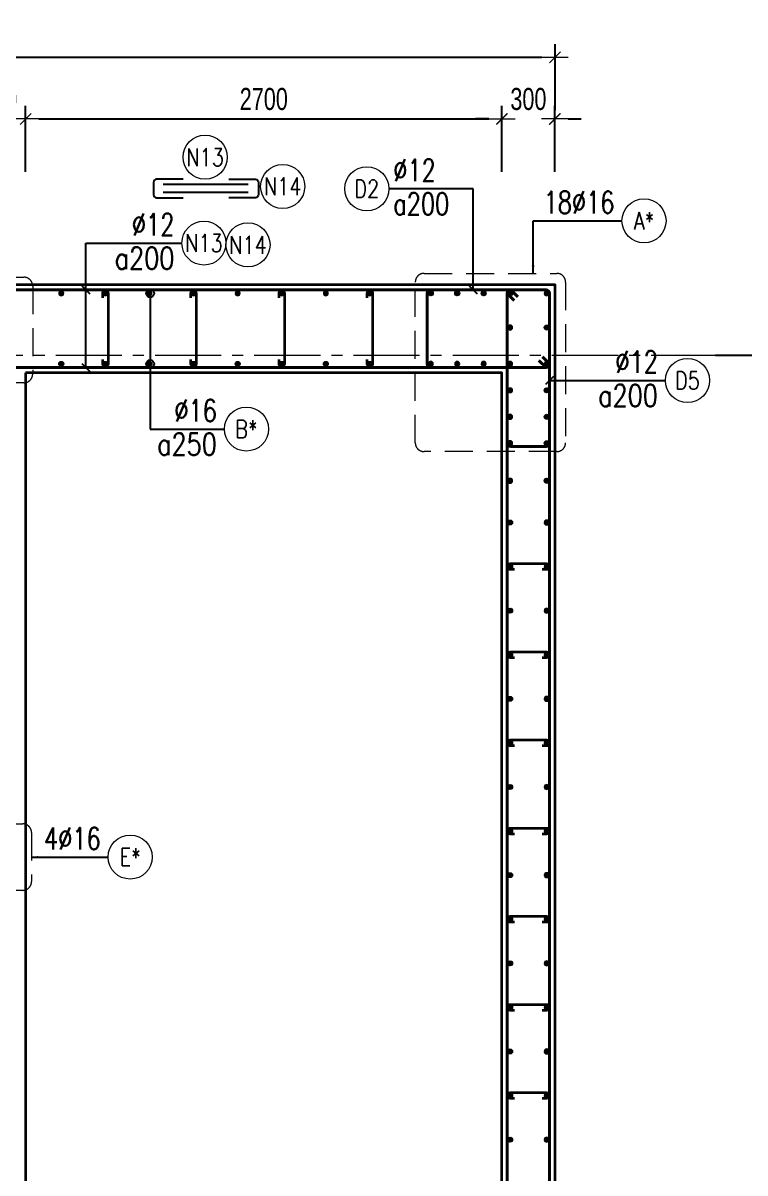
# Model space of a CAD drawing. Header units: millimetres. Extents: x 931337 to 1117500, y 19732 to 157199.
# Drawn here: x 1004004 to 1008097, y 143423 to 149946 of the extents above; entities that cross this region are included whole.
import ezdxf
from ezdxf.enums import TextEntityAlignment as Align

# ---------------------------------------------------------------- set-up
doc = ezdxf.new("R2010")
doc.units = ezdxf.units.MM
doc.header["$MEASUREMENT"] = 0
for name, pattern in [('HIDDEN', [9.525, 6.35, -3.175]), ('HIDDEN2', [4.7625, 3.175, -1.5875]), ('OF_Grid_1$0$CENTER2', [1.125, 0.75, -0.125, 0.125, -0.125])]:
    doc.linetypes.add(name, pattern=pattern)
doc.layers.get('0').update_dxf_attribs({"lineweight": 20})
doc.layers.get('Defpoints').update_dxf_attribs({"color": 151, "lineweight": 9})
doc.layers.add('Hidden', color=9, linetype='HIDDEN')
doc.layers.add('Ligature', color=1, linetype='Continuous')
for name, color, linetype, lineweight in [('KC-LEADER', 153, 'Continuous', 18), ('KC-THEP', 6, 'Continuous', 40), ('NDC_S_DIM', 1, 'Continuous', 15), ('NDC_S_HIDDEN', 8, 'HIDDEN2', 13), ('NDC_S_LEADER', 1, 'Continuous', 15), ('NDC_S_REBAR', 4, 'Continuous', 35), ('NDC_S_STIRRUP', 4, 'Continuous', 40), ('NDC_S_VN TEXT', 7, 'Continuous', 20), ('NDC_S_WALL', 6, 'Continuous', 35), ('OF_Grid_1$0$NDC_S_AXIS', 5, 'OF_Grid_1$0$CENTER2', 13)]:
    doc.layers.add(name, color=color, linetype=linetype, lineweight=lineweight)
doc.styles.add('NDC_DIM', font='', dxfattribs={"width": 0.75})
doc.styles.add('NDC_EN TXT', font='romans.shx', dxfattribs={"width": 0.8})
doc.styles.get('NDC_DIM').set_extended_font_data('Dotum')
doc.dimstyles.new('NDC_dim_25', dxfattribs={"dimscale": 25, "dimtxt": 2.5, "dimasz": 1.5, "dimexe": 1.5, "dimexo": 2.5, "dimgap": 1, "dimtad": 1, "dimdec": 0, "dimzin": 0, "dimdsep": 46, "dimtxsty": 'NDC_DIM', "dimblk": 'DIMMARK', "dimcen": 0.09, "dimdle": 1.2, "dimclrd": 1, "dimclre": 1, "dimclrt": 3, "dimadec": 0, "dimazin": 0, "dimtfac": 1, "dimtdec": 0, "dimtix": 1, "dimtofl": 0, "dimtmove": 0, "dimatfit": 3, "dimfxl": 6, "dimfxlon": 1, "dimtolj": 1, "dimtzin": 0, "dimarcsym": 0})
doc.dimstyles.new('NDC_dim_30', dxfattribs={"dimscale": 30, "dimtxt": 2.5, "dimasz": 1.5, "dimexe": 1.5, "dimexo": 2.5, "dimgap": 1, "dimtad": 1, "dimdec": 0, "dimzin": 0, "dimdsep": 46, "dimtxsty": 'NDC_DIM', "dimblk": 'DIMMARK', "dimcen": 0.09, "dimdle": 1.2, "dimclrd": 1, "dimclre": 1, "dimclrt": 3, "dimadec": 0, "dimazin": 0, "dimtfac": 1, "dimtdec": 0, "dimtix": 1, "dimtofl": 0, "dimtmove": 0, "dimatfit": 3, "dimfxl": 6, "dimfxlon": 1, "dimtolj": 1, "dimtzin": 0, "dimarcsym": 0})
doc.dimstyles.new('NDC_dim_50', dxfattribs={"dimscale": 50, "dimtxt": 2.5, "dimasz": 1.5, "dimexe": 1.5, "dimexo": 2.5, "dimgap": 1, "dimtad": 1, "dimdec": 0, "dimzin": 0, "dimdsep": 46, "dimtxsty": 'NDC_DIM', "dimblk": 'DIMMARK', "dimcen": 0.09, "dimdle": 1.2, "dimclrd": 1, "dimclre": 1, "dimclrt": 3, "dimadec": 0, "dimazin": 0, "dimtfac": 1, "dimtdec": 0, "dimtix": 1, "dimtofl": 0, "dimtmove": 0, "dimatfit": 3, "dimfxl": 6, "dimfxlon": 1, "dimtolj": 1, "dimtzin": 0, "dimarcsym": 0})

# ---------------------------------------------------------------- blocks, each defined once
blk = doc.blocks.new('DIMMARK')
at = {"layer": 'NDC_S_DIM', "color": 1}
blk.add_line((-1.5, 0), (1, 0), dxfattribs=at)
at = {"layer": 'NDC_S_DIM', "color": 2, "const_width": 0.1}
blk.add_lwpolyline([(-0.424, -0.424), (0.424, 0.424)], dxfattribs=at)
blk = doc.blocks.new('*U9')
blk.add_circle((2.5, 0), 2.5)
at = {"layer": 'NDC_S_VN TEXT', "color": 3, "style": 'NDC_EN TXT', "width": 0.75}
blk.add_attdef('DK2', text='', height=2.5, dxfattribs=at).set_placement((-0.85, 0.85), align=Align.RIGHT)
at = {"layer": 'NDC_S_VN TEXT', "color": 7, "style": 'NDC_EN TXT', "width": 0.8}
blk.add_attdef('SH3', text='', height=2, dxfattribs=at).set_placement((2.5, 0), align=Align.MIDDLE)
blk = doc.blocks.new('THEP')
at = {"layer": 'KC-LEADER', "color": 6}
blk.add_circle((0, 0), 14, dxfattribs=at)
at = {"layer": 'KC-THEP'}
for p, q in [((-14, 0), (14, 0)), ((9.9, 9.9), (-9.9, -9.9)), ((-9.9, 9.9), (9.9, -9.9)), ((0, 14), (0, -14))]:
    blk.add_line(p, q, dxfattribs=at)
blk = doc.blocks.new('*U10')
blk.add_circle((2.5, 0), 2.5)
at = {"layer": 'NDC_S_VN TEXT', "color": 3, "style": 'NDC_EN TXT'}
for tag, width, p in [('DK2', 0.75, (-0.85, 0.85)), ('KC2', 0.8, (-0.85, -2.97))]:
    blk.add_attdef(tag, text='', height=2.5, dxfattribs=dict(at, width=width)).set_placement(p, align=Align.RIGHT)
at = {"layer": 'NDC_S_VN TEXT', "color": 7, "style": 'NDC_EN TXT', "width": 0.8}
blk.add_attdef('SH3', text='', height=2, dxfattribs=at).set_placement((2.5, 0), align=Align.MIDDLE)
blk = doc.blocks.new('*U154')
at = {"layer": 'KC-THEP', "xscale": -1, "rotation": 170.331435563619}
blk.add_blockref('THEP', (0, 200), dxfattribs=at)
at = {"layer": 'KC-THEP', "rotation": 9.668564436380946}
blk.add_blockref('THEP', (0, -200), dxfattribs=at)
blk = doc.blocks.new('*U153')
at = {"layer": 'NDC_S_HIDDEN', "color": 0, "linetype": 'ByBlock', "lineweight": -2, "transparency": 16777216}
for p in [(0, 0), (250, 0), (500, 0), (750, 0), (1000, 0), (1250, 0), (1500, 0), (1750, 0)]:
    blk.add_blockref('*U154', p, dxfattribs=at)
blk = doc.blocks.new('*U167')
at = {"layer": 'NDC_S_REBAR'}
blk.add_lwpolyline([(-15, 175), (-15, 200, -1), (15, 200), (15, -200, -1), (-15, -200), (-15, -175)], format="xyb", dxfattribs=at)
blk = doc.blocks.new('*U155')
at = {"layer": 'NDC_S_HIDDEN', "color": 0, "linetype": 'ByBlock', "lineweight": -2, "transparency": 16777216}
for p in [(0, 0), (500, 0), (1000, 0), (1500, 0)]:
    blk.add_blockref('*U167', p, dxfattribs=at)
blk = doc.blocks.new('*U11')
blk.add_circle((-2.5, 0), 2.5)
at = {"layer": 'NDC_S_VN TEXT', "color": 3, "style": 'NDC_EN TXT', "width": 0.75}
for tag, p in [('DK1', (0.5, 0.85)), ('KC1', (0.5, -2.97))]:
    blk.add_attdef(tag, p, '', height=2.5, dxfattribs=at)
at = {"layer": 'NDC_S_VN TEXT', "color": 7, "style": 'NDC_EN TXT', "width": 0.8}
blk.add_attdef('SH2', text='', height=2, dxfattribs=at).set_placement((-2.5, 0), align=Align.MIDDLE)
blk = doc.blocks.new('A$C7BC65A55')
at = {"layer": 'Ligature'}
for p, q in [((-15.2, 372, 0), (-15.2, 38.5, 0)), ((15.2, 372, 0), (15.2, 38.5, 0))]:
    blk.add_line(p, q, dxfattribs=at)
for points in [[(-36.2, 296.5), (-36.2, 400.9, -0.414214), (-24, 413.1), (24, 413.1, -0.414214), (36.2, 400.9), (36.2, 296.5)], [(-36.2, 116.5), (-36.2, 12.2, 0.414214), (-24, 0), (24, 0, 0.414214), (36.2, 12.2), (36.2, 116.5)]]:
    blk.add_lwpolyline(points, format="xyb", dxfattribs=at)
blk = doc.blocks.new('*D173')
at = {"layer": 'Defpoints', "color": 0, "ltscale": 200, "transparency": 16777216}
for p in [(1004019.4, 149401.2), (1003719.4, 148134.7), (1004019.4, 148134.7)]:
    blk.add_point(p, dxfattribs=at)
at = {"layer": 'NDC_S_DIM', "color": 1, "lineweight": -2, "ltscale": 200, "transparency": 16777216}
for p, q in [((1003719.4, 149101.2), (1003719.4, 149476.2)), ((1004019.4, 149101.2), (1004019.4, 149476.2)), ((1003644.4, 149401.2), (1003569.4, 149401.2)), ((1004094.4, 149401.2), (1004169.4, 149401.2))]:
    blk.add_line(p, q, dxfattribs=at)
at = {"layer": 'NDC_S_DIM', "color": 1, "lineweight": -2, "ltscale": 200, "transparency": 16777216, "xscale": 75, "yscale": 75, "zscale": 75}
blk.add_blockref('DIMMARK', (1003719.4, 149401.2), dxfattribs=at)
at = {"layer": 'NDC_S_DIM', "color": 1, "lineweight": -2, "ltscale": 200, "transparency": 16777216, "xscale": 75, "yscale": 75, "zscale": 75, "rotation": 180}
blk.add_blockref('DIMMARK', (1004019.4, 149401.2), dxfattribs=at)
at = {"layer": 'NDC_S_DIM', "color": 3, "ltscale": 200, "transparency": 16777216, "insert": (1003869.4, 149513.8), "char_height": 125, "attachment_point": 5, "style": 'NDC_DIM'}
blk.add_mtext('\\A1;300', dxfattribs=at)
blk = doc.blocks.new('*D174')
at = {"layer": 'Defpoints', "color": 0, "ltscale": 200, "transparency": 16777216}
for p in [(1006719.4, 149401.2), (1004019.4, 148134.7), (1006719.4, 148096.3)]:
    blk.add_point(p, dxfattribs=at)
at = {"layer": 'NDC_S_DIM', "color": 1, "lineweight": -2, "ltscale": 200, "transparency": 16777216}
for p, q in [((1004019.4, 149101.2), (1004019.4, 149476.2)), ((1006719.4, 149101.2), (1006719.4, 149476.2)), ((1004094.4, 149401.2), (1006644.4, 149401.2))]:
    blk.add_line(p, q, dxfattribs=at)
at = {"layer": 'NDC_S_DIM', "color": 1, "lineweight": -2, "ltscale": 200, "transparency": 16777216, "xscale": 75, "yscale": 75, "zscale": 75, "rotation": 180}
blk.add_blockref('DIMMARK', (1004019.4, 149401.2), dxfattribs=at)
at = {"layer": 'NDC_S_DIM', "color": 1, "lineweight": -2, "ltscale": 200, "transparency": 16777216, "xscale": 75, "yscale": 75, "zscale": 75}
blk.add_blockref('DIMMARK', (1006719.4, 149401.2), dxfattribs=at)
at = {"layer": 'NDC_S_DIM', "color": 3, "ltscale": 200, "transparency": 16777216, "insert": (1005369.4, 149513.8), "char_height": 125, "attachment_point": 5, "style": 'NDC_DIM'}
blk.add_mtext('\\A1;2700', dxfattribs=at)
blk = doc.blocks.new('*D175')
at = {"layer": 'Defpoints', "color": 0, "ltscale": 200, "transparency": 16777216}
for p in [(1007019.4, 149401.2), (1006719.4, 148096.3), (1007019.4, 148055.3)]:
    blk.add_point(p, dxfattribs=at)
at = {"layer": 'NDC_S_DIM', "color": 1, "lineweight": -2, "ltscale": 200, "transparency": 16777216}
for p, q in [((1006719.4, 149101.2), (1006719.4, 149476.2)), ((1007019.4, 149101.2), (1007019.4, 149476.2)), ((1006644.4, 149401.2), (1006569.4, 149401.2)), ((1007094.4, 149401.2), (1007169.4, 149401.2))]:
    blk.add_line(p, q, dxfattribs=at)
at = {"layer": 'NDC_S_DIM', "color": 1, "lineweight": -2, "ltscale": 200, "transparency": 16777216, "xscale": 75, "yscale": 75, "zscale": 75}
blk.add_blockref('DIMMARK', (1006719.4, 149401.2), dxfattribs=at)
at = {"layer": 'NDC_S_DIM', "color": 1, "lineweight": -2, "ltscale": 200, "transparency": 16777216, "xscale": 75, "yscale": 75, "zscale": 75, "rotation": 180}
blk.add_blockref('DIMMARK', (1007019.4, 149401.2), dxfattribs=at)
at = {"layer": 'NDC_S_DIM', "color": 3, "ltscale": 200, "transparency": 16777216, "insert": (1006869.4, 149513.8), "char_height": 125, "attachment_point": 5, "style": 'NDC_DIM'}
blk.add_mtext('\\A1;300', dxfattribs=at)
blk = doc.blocks.new('*D177')
at = {"layer": 'Defpoints', "color": 0, "ltscale": 200, "transparency": 16777216}
for p in [(1007020.4, 149750.9), (1000220.2, 147840.7), (1007020.4, 147210.9)]:
    blk.add_point(p, dxfattribs=at)
at = {"layer": 'NDC_S_DIM', "color": 1, "lineweight": -2, "ltscale": 200, "transparency": 16777216}
for p, q in [((1000220.2, 149450.9), (1000220.2, 149825.9)), ((1007020.4, 149450.9), (1007020.4, 149825.9)), ((1000295.2, 149750.9), (1006945.4, 149750.9))]:
    blk.add_line(p, q, dxfattribs=at)
at = {"layer": 'NDC_S_DIM', "color": 1, "lineweight": -2, "ltscale": 200, "transparency": 16777216, "xscale": 75, "yscale": 75, "zscale": 75, "rotation": 180}
blk.add_blockref('DIMMARK', (1000220.2, 149750.9), dxfattribs=at)
at = {"layer": 'NDC_S_DIM', "color": 1, "lineweight": -2, "ltscale": 200, "transparency": 16777216, "xscale": 75, "yscale": 75, "zscale": 75}
blk.add_blockref('DIMMARK', (1007020.4, 149750.9), dxfattribs=at)
at = {"layer": 'NDC_S_DIM', "color": 3, "ltscale": 200, "transparency": 16777216, "insert": (1003620.3, 149863.5), "char_height": 125, "attachment_point": 5, "style": 'NDC_DIM'}
blk.add_mtext('\\A1;6800', dxfattribs=at)
blk = doc.blocks.new('*D181')
at = {"layer": 'Defpoints', "color": 0, "transparency": 16777216}
for p in [(1006390.1, 148062.1), (1008230.1, 148062.1), (1006280.7, 136462.1)]:
    blk.add_point(p, dxfattribs=at)
at = {"layer": 'NDC_S_DIM', "color": 1, "lineweight": -2, "transparency": 16777216}
for p, q in [((1007930.1, 148062.1), (1008305.1, 148062.1)), ((1008230.1, 136537.1), (1008230.1, 147987.1)), ((1007930.1, 136462.1), (1008305.1, 136462.1))]:
    blk.add_line(p, q, dxfattribs=at)
at = {"layer": 'NDC_S_DIM', "color": 1, "lineweight": -2, "transparency": 16777216, "xscale": 75, "yscale": 75, "zscale": 75}
for p, rotation in [((1008230.1, 148062.1), 90), ((1008230.1, 136462.1), 270)]:
    blk.add_blockref('DIMMARK', p, dxfattribs=dict(at, rotation=rotation))
at = {"layer": 'NDC_S_DIM', "color": 3, "transparency": 16777216, "insert": (1008117.5, 142262.1), "char_height": 125, "attachment_point": 5, "rotation": 90, "style": 'NDC_DIM'}
blk.add_mtext('\\A1;11600', dxfattribs=at)
blk = doc.blocks.new('*D183')
at = {"layer": 'Defpoints', "color": 0, "ltscale": 200, "transparency": 16777216}
for p in [(1006905.5, 148062.1), (1008542.7, 148062.1), (1006905.4, 136462.3)]:
    blk.add_point(p, dxfattribs=at)
at = {"layer": 'NDC_S_DIM', "color": 1, "lineweight": -2, "ltscale": 200, "transparency": 16777216}
for p, q in [((1008242.7, 148062.1), (1008617.7, 148062.1)), ((1008542.7, 136537.3), (1008542.7, 147987.1)), ((1008242.7, 136462.3), (1008617.7, 136462.3))]:
    blk.add_line(p, q, dxfattribs=at)
at = {"layer": 'NDC_S_DIM', "color": 1, "lineweight": -2, "ltscale": 200, "transparency": 16777216, "xscale": 75, "yscale": 75, "zscale": 75}
for p, rotation in [((1008542.7, 148062.1), 90), ((1008542.7, 136462.3), 270)]:
    blk.add_blockref('DIMMARK', p, dxfattribs=dict(at, rotation=rotation))
at = {"layer": 'NDC_S_DIM', "color": 3, "ltscale": 200, "transparency": 16777216, "insert": (1008430.1, 142262.2), "char_height": 125, "attachment_point": 5, "rotation": 90, "style": 'NDC_DIM'}
blk.add_mtext('\\A1;11600', dxfattribs=at)
blk = doc.blocks.new('*D184')
at = {"layer": 'Defpoints', "color": 0, "ltscale": 200, "transparency": 16777216}
for p in [(1007019.4, 148462.1), (1008542.7, 148462.1), (1006905.5, 148062.1)]:
    blk.add_point(p, dxfattribs=at)
at = {"layer": 'NDC_S_DIM', "color": 1, "lineweight": -2, "ltscale": 200, "transparency": 16777216}
for p, q in [((1008242.7, 148462.1), (1008617.7, 148462.1)), ((1008542.7, 148137.1), (1008542.7, 148387.1)), ((1008242.7, 148062.1), (1008617.7, 148062.1))]:
    blk.add_line(p, q, dxfattribs=at)
at = {"layer": 'NDC_S_DIM', "color": 1, "lineweight": -2, "ltscale": 200, "transparency": 16777216, "xscale": 75, "yscale": 75, "zscale": 75}
for p, rotation in [((1008542.7, 148462.1), 90), ((1008542.7, 148062.1), 270)]:
    blk.add_blockref('DIMMARK', p, dxfattribs=dict(at, rotation=rotation))
at = {"layer": 'NDC_S_DIM', "color": 3, "ltscale": 200, "transparency": 16777216, "insert": (1008430.1, 148262.1), "char_height": 125, "attachment_point": 5, "rotation": 90, "style": 'NDC_DIM'}
blk.add_mtext('\\A1;400', dxfattribs=at)

msp = doc.modelspace()

# ---------------------------------------------------------------- linework, layer by layer
for centre in [(1005036.572, 149184.295), (1005476.673, 149018.538), (1005279.843, 148687.024)]:
    msp.add_circle(centre, 125)
at = {"layer": 'NDC_S_HIDDEN', "ltscale": 50}
for points in [[(1006278.081, 148525.485), (1007030.292, 148525.485, -0.41421356), (1007080.292, 148475.485), (1007080.292, 147564.54, -0.41421356), (1007030.292, 147514.54), (1006278.081, 147514.54, -0.41421356), (1006228.081, 147564.54), (1006228.081, 148475.485, -0.41421356)], [(1003725.144, 148503.626), (1004009.406, 148503.626, -0.41421356), (1004059.406, 148453.626), (1004059.406, 147954.805, -0.41421356), (1004009.406, 147904.805), (1003725.144, 147904.805, -0.41421356), (1003675.144, 147954.805), (1003675.144, 148453.626, -0.41421356)], [(1003726.91, 145403.475), (1004002.753, 145403.475, -0.41421356), (1004052.753, 145353.475), (1004052.753, 145075.925, -0.41421356), (1004002.753, 145025.925), (1003726.91, 145025.925, -0.41421356), (1003676.91, 145075.925), (1003676.91, 145353.475, -0.41421356)]]:
    msp.add_lwpolyline(points, format="xyb", close=True, dxfattribs=at)
at = {"layer": 'NDC_S_REBAR'}
for points in [[(1006947.897, 146847.085), (1006972.897, 146847.085, 1), (1006972.897, 146877.085), (1006765.873, 146877.085, 1), (1006765.873, 146847.085), (1006790.873, 146847.085)], [(1006947.897, 146347.085), (1006972.897, 146347.085, 1), (1006972.897, 146377.085), (1006765.873, 146377.085, 1), (1006765.873, 146347.085), (1006790.873, 146347.085)], [(1006947.897, 145847.085), (1006972.897, 145847.085, 1), (1006972.897, 145877.085), (1006765.873, 145877.085, 1), (1006765.873, 145847.085), (1006790.873, 145847.085)], [(1006947.897, 145347.085), (1006972.897, 145347.085, 1), (1006972.897, 145377.085), (1006765.873, 145377.085, 1), (1006765.873, 145347.085), (1006790.873, 145347.085)], [(1006947.897, 144847.085), (1006972.897, 144847.085, 1), (1006972.897, 144877.085), (1006765.873, 144877.085, 1), (1006765.873, 144847.085), (1006790.873, 144847.085)], [(1006947.897, 144347.085), (1006972.897, 144347.085, 1), (1006972.897, 144377.085), (1006765.873, 144377.085, 1), (1006765.873, 144347.085), (1006790.873, 144347.085)], [(1006947.897, 143847.085), (1006972.897, 143847.085, 1), (1006972.897, 143877.085), (1006765.873, 143877.085, 1), (1006765.873, 143847.085), (1006790.873, 143847.085)]]:
    msp.add_lwpolyline(points, format="xyb", dxfattribs=at)
at = {"layer": 'NDC_S_STIRRUP'}
for points in [[(1006929.385, 148032.085), (1006969.385, 147992.085, 0.41421356), (1006989.385, 148012.085), (1006989.385, 148412.085, 0.41421356), (1006969.385, 148432.085), (1003120.555, 148432.085, 0.41421356), (1003100.555, 148412.085), (1003100.555, 148012.085, 0.41421356), (1003120.555, 147992.085), (1006969.385, 147992.085, 0.41421356), (1006989.385, 148012.085), (1006949.385, 148052.085)], [(1006929.385, 148032.085), (1006969.385, 147992.085, 0.41421356), (1006989.385, 148012.085), (1006989.385, 148412.085, 0.41421356), (1006969.385, 148432.085), (1006315.873, 148432.085, 0.41421356), (1006295.873, 148412.085), (1006295.873, 148012.085, 0.41421356), (1006315.873, 147992.085), (1006969.385, 147992.085, 0.41421356), (1006989.385, 148012.085), (1006949.385, 148052.085)], [(1006789.385, 136152.085), (1006749.385, 136112.085, 0.41421356), (1006769.385, 136092.085), (1006969.385, 136092.085, 0.41421356), (1006989.385, 136112.085), (1006989.385, 148412.085, 0.41421356), (1006969.385, 148432.085), (1006769.385, 148432.085, 0.41421356), (1006749.385, 148412.085), (1006749.385, 136112.085, 0.41421356), (1006769.385, 136092.085), (1006809.385, 136132.085)], [(1006789.385, 148372.085), (1006749.385, 148412.085, -0.41421356), (1006769.385, 148432.085), (1006969.385, 148432.085, -0.41421356), (1006989.385, 148412.085), (1006989.385, 147563.474, -0.41421356), (1006969.385, 147543.474), (1006769.385, 147543.474, -0.41421356), (1006749.385, 147563.474), (1006749.385, 148412.085, -0.41421356), (1006769.385, 148432.085), (1006809.385, 148392.085)]]:
    msp.add_lwpolyline(points, format="xyb", dxfattribs=at)
at = {"layer": 'NDC_S_WALL'}
msp.add_lwpolyline([(994819.385, 148462.085), (1002271.087, 148462.085), (1002271.087, 147962.085), (1001019.385, 147962.085), (1001019.385, 145362.085), (1003719.385, 145362.085), (1003719.385, 147962.085), (1003071.355, 147962.085), (1003071.355, 148462.085), (1007019.385, 148462.085), (1007019.385, 136062.085)], dxfattribs=at)
msp.add_lwpolyline([(1004019.385, 147962.085), (1004019.385, 136562.085), (1006719.385, 136562.085), (1006719.385, 147962.085)], close=True, dxfattribs=at)
at = {"layer": 'OF_Grid_1$0$NDC_S_AXIS', "ltscale": 500}
msp.add_line((990127.702, 148062.085), (1008748.29, 148062.085), dxfattribs=at)

# ---------------------------------------------------------------- block references
at = {"layer": 'Hidden', "xscale": 1.44, "yscale": 1.44, "zscale": 1.44, "rotation": 270}
msp.add_blockref('A$C7BC65A55', (1004744.461, 149006.77, 0.03), dxfattribs=at)
at = {"layer": 'KC-THEP'}
for p, rotation in [((1006315.873, 148412.085), 189.6685644363809), ((1006465.873, 148412.085), 189.6685644363809), ((1006615.873, 148412.085), 189.6685644363809), ((1006765.873, 148412.085), 189.6685644363809), ((1006972.897, 148218.21), 9.66856443638095), ((1006972.897, 148012.085), 9.66856443638095), ((1006972.897, 147862.085), 9.66856443638095), ((1006972.897, 147712.085), 9.66856443638095), ((1006972.897, 147562.085), 9.66856443638095), ((1006972.897, 147349.312), 9.66856443638095), ((1006765.873, 147112.085), 189.6685644363809), ((1006765.873, 146862.085), 189.6685644363809), ((1006765.873, 146612.085), 189.6685644363809), ((1006765.873, 146362.085), 189.6685644363809), ((1006765.873, 146112.085), 189.6685644363809), ((1006765.873, 145862.085), 189.6685644363809), ((1006765.873, 145612.085), 189.6685644363809), ((1006765.873, 145362.085), 189.6685644363809), ((1006765.873, 145112.085), 189.6685644363809), ((1006765.873, 144862.085), 189.6685644363809), ((1006765.873, 144612.085), 189.6685644363809), ((1006765.873, 144362.085), 189.6685644363809), ((1006765.873, 144112.085), 189.6685644363809), ((1006765.873, 143862.085), 189.6685644363809), ((1006765.873, 143612.085), 189.6685644363809)]:
    msp.add_blockref('THEP', p, dxfattribs=dict(at, rotation=rotation))
at = {"layer": 'KC-THEP', "xscale": -1}
for p, rotation in [((1006972.897, 148412.085), 170.331435563619), ((1006765.873, 148218.21), 350.3314355636191), ((1006315.873, 148012.085), 350.3314355636191), ((1006465.873, 148012.085), 350.3314355636191), ((1006615.873, 148012.085), 350.3314355636191), ((1006765.873, 148012.085), 350.3314355636191), ((1006765.873, 147862.085), 350.3314355636191), ((1006765.873, 147712.085), 350.3314355636191), ((1006765.873, 147562.085), 350.3314355636191), ((1006765.873, 147349.312), 350.3314355636191), ((1006972.897, 147112.085), 170.331435563619), ((1006972.897, 146862.085), 170.331435563619), ((1006972.897, 146612.085), 170.331435563619), ((1006972.897, 146362.085), 170.331435563619), ((1006972.897, 146112.085), 170.331435563619), ((1006972.897, 145862.085), 170.331435563619), ((1006972.897, 145612.085), 170.331435563619), ((1006972.897, 145362.085), 170.331435563619), ((1006972.897, 145112.085), 170.331435563619), ((1006972.897, 144862.085), 170.331435563619), ((1006972.897, 144612.085), 170.331435563619), ((1006972.897, 144362.085), 170.331435563619), ((1006972.897, 144112.085), 170.331435563619), ((1006972.897, 143862.085), 170.331435563619), ((1006972.897, 143612.085), 170.331435563619)]:
    msp.add_blockref('THEP', p, dxfattribs=dict(at, rotation=rotation))
at = {"layer": 'NDC_S_HIDDEN'}
for name, p in [('*U153', (1004221.257, 148212.085)), ('*U155', (1004471.257, 148212.085))]:
    msp.add_blockref(name, p, dxfattribs=at)
at = {"layer": 'NDC_S_VN TEXT', "xscale": 50, "yscale": 50, "zscale": 50}
for name, p, values in [('*U11', (1006078.232, 149005.299), {'SH2': 'D2', 'DK1': '%%C12', 'KC1': 'a200'}), ('*U9', (1007399.838, 148823.374), {'SH3': 'A*', 'DK2': '18%%C16'}), ('*U10', (1004905.121, 148697.363), {'SH3': 'N13', 'DK2': '%%C12', 'KC2': 'a200'}), ('*U10', (1007646.139, 147918.151), {'SH3': 'D5', 'DK2': '%%C12', 'KC2': 'a200'}), ('*U10', (1005145.857, 147642.372), {'SH3': 'B*', 'DK2': '%%C16', 'KC2': 'a250'}), ('*U9', (1004487.331, 145214.7), {'SH3': 'E*', 'DK2': '4%%C16'})]:
    msp.add_blockref(name, p, dxfattribs=at).add_auto_attribs(values)

# ---------------------------------------------------------------- texts
at = {"layer": 'NDC_S_VN TEXT', "color": 7, "style": 'NDC_EN TXT', "width": 0.8}
for tag, p in [('N13', (1005036.572, 149184.295)), ('N14', (1005476.673, 149018.538)), ('N14', (1005279.843, 148687.024))]:
    msp.add_attdef(tag, text='3', height=100, dxfattribs=at).set_placement(p, align=Align.MIDDLE)

# ---------------------------------------------------------------- dimensions: what is measured, and where the dimension line sits
at = {"layer": 'NDC_S_DIM', "ltscale": 200}
for base, p1, p2, picture, middle in [((1007020.385, 149750.928), (1000220.185, 147840.666), (1007020.385, 147210.921), '*D177', (1003620.285, 149863.513)), ((1004019.385, 149401.187), (1003719.385, 148134.704), (1004019.385, 148134.704), '*D173', (1003869.385, 149513.772)), ((1006719.385, 149401.187), (1004019.385, 148134.704), (1006719.385, 148096.336), '*D174', (1005369.385, 149513.772)), ((1007019.385, 149401.187), (1006719.385, 148096.336), (1007019.385, 148055.299), '*D175', (1006869.385, 149513.772))]:
    dim = msp.add_linear_dim(base=base, p1=p1, p2=p2, dimstyle='NDC_dim_50', override={"dimtmove": 1}, dxfattribs=at)
    dim.commit()
    dim.dimension.update_dxf_attribs({"geometry": picture, "text_midpoint": middle})
for base, p1, p2, picture, middle in [((1008542.731, 148462.085), (1006905.498, 148062.085), (1007019.385, 148462.085), '*D184', (1008430.146, 148262.085)), ((1008542.731, 148062.085), (1006905.4, 136462.339), (1006905.498, 148062.085), '*D183', (1008430.146, 142262.212))]:
    dim = msp.add_linear_dim(base=base, p1=p1, p2=p2, angle=90, dimstyle='NDC_dim_50', override={"dimtmove": 1}, dxfattribs=at)
    dim.commit()
    dim.dimension.update_dxf_attribs({"geometry": picture, "text_midpoint": middle})
at = {"layer": 'NDC_S_DIM'}
dim = msp.add_linear_dim(base=(1008230.135, 148062.085), p1=(1006280.748, 136462.085), p2=(1006390.081, 148062.085), angle=90, dimstyle='NDC_dim_50', override={"dimtmove": 1}, dxfattribs=at)
dim.commit()
dim.dimension.update_dxf_attribs({"geometry": '*D181', "text_midpoint": (1008117.55, 142262.085)})

# ---------------------------------------------------------------- leaders
at = {"layer": 'NDC_S_LEADER'}
for points, dimstyle, override in [([(1006556.695, 148432.085), (1006556.695, 149005.299), (1006078.232, 149005.299)], 'NDC_dim_30', {"dimtad": 0, "dimldrblk": 'Oblique'}), ([(1006896.11, 148525.485), (1006896.11, 148823.374), (1007399.838, 148823.374)], 'NDC_dim_30', {"dimtad": 0}), ([(1004360.382, 147992.085), (1004360.382, 148697.182), (1004905.121, 148697.182)], 'NDC_dim_30', {"dimtad": 0, "dimldrblk": 'Oblique'}), ([(1004360.382, 148432.085), (1004360.382, 148697.182), (1004905.121, 148697.182)], 'NDC_dim_30', {"dimtad": 0, "dimldrblk": 'Oblique'}), ([(1004725.246, 148412.085), (1004725.246, 147642.191), (1005145.857, 147642.191)], 'NDC_dim_30', {"dimgap": 1, "dimtad": 0, "dimldrblk": 'Origin'}), ([(1004725.246, 148012.085), (1004725.246, 147642.191), (1005145.857, 147642.191)], 'NDC_dim_30', {"dimgap": 1, "dimtad": 0, "dimldrblk": 'Origin'}), ([(1006989.385, 147918.151), (1007646.139, 147918.151)], 'NDC_dim_30', {"dimtad": 0, "dimldrblk": 'Oblique'}), ([(1004052.753, 145214.7), (1004487.331, 145214.7)], 'NDC_dim_25', {"dimgap": 1, "dimtad": 0})]:
    msp.add_leader(points, dimstyle=dimstyle, override=override, dxfattribs=at)

doc.saveas('drawing.dxf')
